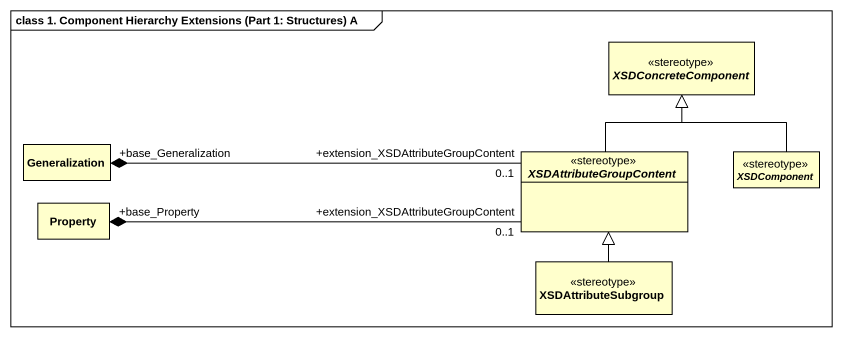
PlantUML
@startuml
mainframe class 1. Component Hierarchy Extensions (Part 1: Structures) A
hide circle
hide empty members
abstract class XSDConcreteComponent <<stereotype>>
class Generalization
abstract class XSDAttributeGroupContent <<stereotype>>
abstract class XSDComponent <<stereotype>>
class Property
class XSDAttributeSubgroup <<stereotype>>
XSDAttributeGroupContent -up-|> XSDConcreteComponent
XSDAttributeGroupContent "+extension_XSDAttributeGroupContent\n0..1" -left-* "+base_Generalization" Generalization
XSDAttributeGroupContent "+extension_XSDAttributeGroupContent\n0..1" -left-* "+base_Property" Property
XSDComponent -up-|> XSDConcreteComponent
XSDAttributeSubgroup -up-|> XSDAttributeGroupContent
@enduml
